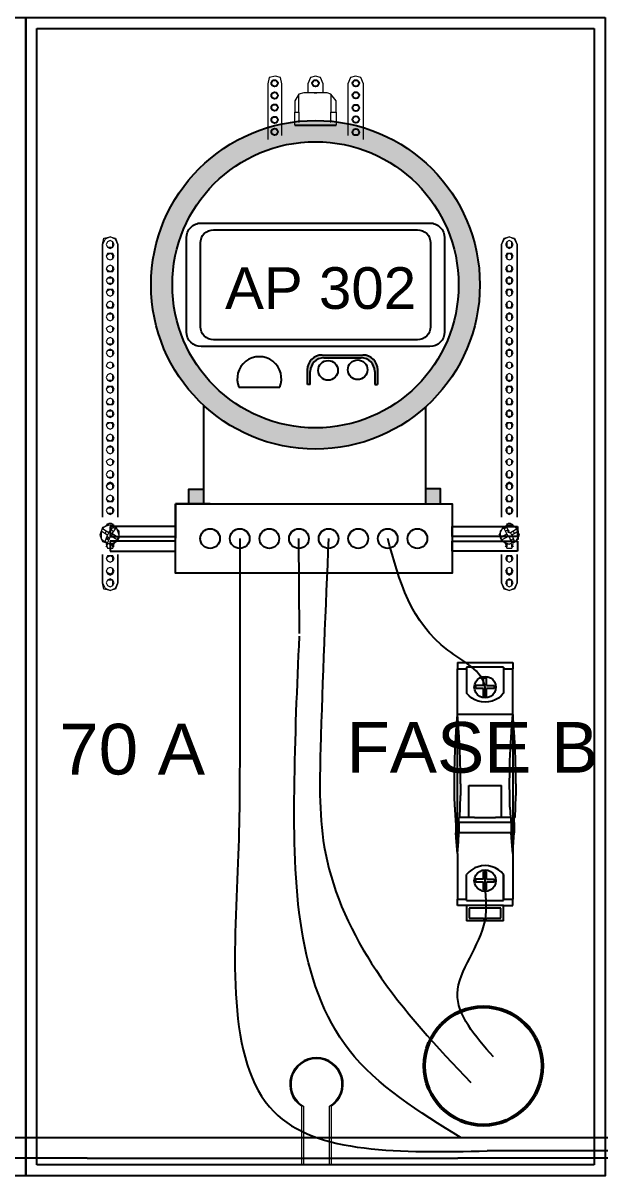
# Model space of a CAD drawing. Header units: millimetres. Extents: x 2991 to 3503, y 2795 to 2987.
# Drawn here: x 3314.11 to 3321.03, y 2805.59 to 2819.41 of the extents above; entities that cross this region are included whole.
import ezdxf

# ---------------------------------------------------------------- set-up
doc = ezdxf.new("R2010")
doc.units = ezdxf.units.MM
doc.linetypes.add('ACAD_ISO02W100', pattern=[15, 12, -3])
doc.layers.add('IND', color=7, linetype='Continuous', lineweight=13)
doc.layers.add('Pranchas', color=3, linetype='Continuous')
doc.styles.get("Standard").update_dxf_attribs({"font": ''})
doc.styles.get('Standard').set_extended_font_data('Arial')

msp = doc.modelspace()

# ---------------------------------------------------------------- hatches: boundary and pattern name
h = msp.add_hatch(color=256)
h.dxf.hatch_style = 1
h.paths.add_polyline_path([(3316.277, 2813.822), (3316.1, 2813.822), (3316.1, 2813.645), (3316.277, 2813.645)])
h.paths.add_polyline_path([(3319.119, 2813.828), (3318.941, 2813.828), (3318.941, 2813.645), (3319.119, 2813.645)])
h.paths.add_polyline_path([(3319.591, 2816.273, 1), (3315.65, 2816.273, 1)])
h.paths.add_polyline_path([(3315.905, 2816.273, -1), (3319.336, 2816.273, -1)], flags=16)
h.paths.add_polyline_path([(3319.168, 2815.709, -0.414214), (3318.991, 2815.532), (3316.25, 2815.532, -0.414214), (3316.073, 2815.709), (3316.073, 2816.836, -0.414214), (3316.25, 2817.014), (3318.991, 2817.014, -0.414214), (3319.168, 2816.836)], flags=0)
h.paths.add_polyline_path([(3319, 2815.771, -0.414214), (3318.842, 2815.613), (3316.399, 2815.613, -0.414214), (3316.241, 2815.771), (3316.241, 2816.775, -0.414214), (3316.399, 2816.933), (3318.842, 2816.933, -0.414214), (3319, 2816.775)], flags=0)
h.paths.add_polyline_path([(3318.245, 2815.254, -1), (3318.008, 2815.254, -1)], flags=0)
h.paths.add_polyline_path([(3317.89, 2815.247, -1), (3317.653, 2815.247, -1)], flags=0)
h.paths.add_polyline_path([(3317.193, 2815.045), (3316.702, 2815.045, -1.494135)], flags=0)
h = msp.add_hatch(color=256)
h.dxf.hatch_style = 1
h.paths.add_polyline_path([(3318.365, 2815.253, 0.414214), (3318.188, 2815.431), (3317.7, 2815.431, 0.414214), (3317.523, 2815.253), (3317.523, 2815.076), (3317.558, 2815.076), (3317.558, 2815.235, -0.414214), (3317.721, 2815.398), (3318.167, 2815.398, -0.414214), (3318.33, 2815.235), (3318.33, 2815.076), (3318.365, 2815.076)])

# ---------------------------------------------------------------- linework, layer by layer
for p, q in [((3314.281, 2805.719), (3314.281, 2819.346)), ((3314.281, 2819.346), (3317.62, 2819.346)), ((3317.62, 2819.346), (3320.96, 2819.346)), ((3320.96, 2819.346), (3320.96, 2805.719)), ((3317.373, 2818.187), (3317.868, 2818.187)), ((3317.7, 2815.431), (3318.188, 2815.431)), ((3317.721, 2815.398), (3318.167, 2815.398)), ((3317.523, 2815.076), (3317.523, 2815.253)), ((3317.558, 2815.076), (3317.558, 2815.235)), ((3318.33, 2815.235), (3318.33, 2815.076)), ((3318.365, 2815.253), (3318.365, 2815.076)), ((3316.702, 2815.045), (3317.193, 2815.045)), ((3317.558, 2815.076), (3317.523, 2815.076)), ((3318.33, 2815.076), (3318.365, 2815.076)), ((3316.277, 2814.831), (3316.277, 2813.645)), ((3318.941, 2814.81), (3318.941, 2813.645)), ((3316.357, 2813.645), (3315.943, 2813.645)), ((3315.943, 2813.645), (3315.943, 2813.235)), ((3315.943, 2813.374), (3315.159, 2813.374)), ((3315.159, 2813.374), (3315.159, 2813.256)), ((3315.943, 2813.256), (3315.943, 2813.374)), ((3319.257, 2813.374), (3320.041, 2813.374)), ((3319.257, 2813.256), (3319.257, 2813.374)), ((3320.041, 2813.374), (3320.041, 2813.256)), ((3315.159, 2813.256), (3315.159, 2813.256)), ((3315.159, 2813.256), (3315.943, 2813.256)), ((3320.041, 2813.256), (3319.257, 2813.256)), ((3320.041, 2813.256), (3320.041, 2813.256)), ((3315.943, 2813.197), (3315.159, 2813.197)), ((3315.159, 2813.197), (3315.159, 2813.078)), ((3315.159, 2813.078), (3315.159, 2813.078)), ((3315.159, 2813.078), (3315.943, 2813.078)), ((3315.943, 2813.078), (3315.943, 2813.197)), ((3319.257, 2813.197), (3320.041, 2813.197)), ((3319.257, 2813.078), (3319.257, 2813.197)), ((3320.041, 2813.078), (3319.257, 2813.078)), ((3320.041, 2813.197), (3320.041, 2813.078)), ((3320.041, 2813.078), (3320.041, 2813.078)), ((3319.322, 2811.743), (3319.322, 2811.669)), ((3319.322, 2811.743), (3319.985, 2811.743)), ((3319.432, 2811.688), (3319.432, 2811.669)), ((3319.875, 2811.688), (3319.432, 2811.688)), ((3319.875, 2811.688), (3319.875, 2811.669)), ((3319.985, 2811.743), (3319.985, 2811.669)), ((3319.322, 2811.669), (3319.432, 2811.669)), ((3319.322, 2811.12), (3319.322, 2811.669)), ((3319.432, 2811.669), (3319.432, 2811.374)), ((3319.562, 2811.539), (3319.589, 2811.56)), ((3319.589, 2811.56), (3319.62, 2811.573)), ((3319.62, 2811.573), (3319.653, 2811.577)), ((3319.635, 2811.559), (3319.672, 2811.559)), ((3319.635, 2811.466), (3319.635, 2811.559)), ((3319.653, 2811.577), (3319.687, 2811.573)), ((3319.672, 2811.466), (3319.672, 2811.559)), ((3319.687, 2811.573), (3319.718, 2811.56)), ((3319.718, 2811.56), (3319.745, 2811.539)), ((3319.875, 2811.669), (3319.985, 2811.669)), ((3319.875, 2811.669), (3319.875, 2811.374)), ((3319.985, 2811.12), (3319.985, 2811.669)), ((3319.524, 2811.448), (3319.529, 2811.481)), ((3319.529, 2811.415), (3319.524, 2811.448)), ((3319.529, 2811.481), (3319.542, 2811.513)), ((3319.542, 2811.384), (3319.529, 2811.415)), ((3319.542, 2811.513), (3319.562, 2811.539)), ((3319.543, 2811.43), (3319.543, 2811.466)), ((3319.635, 2811.466), (3319.543, 2811.466)), ((3319.635, 2811.43), (3319.543, 2811.43)), ((3319.635, 2811.337), (3319.635, 2811.43)), ((3319.672, 2811.466), (3319.764, 2811.466)), ((3319.764, 2811.43), (3319.672, 2811.43)), ((3319.672, 2811.337), (3319.672, 2811.43)), ((3319.745, 2811.539), (3319.765, 2811.513)), ((3319.764, 2811.466), (3319.764, 2811.43)), ((3319.765, 2811.513), (3319.778, 2811.481)), ((3319.778, 2811.415), (3319.765, 2811.384)), ((3319.778, 2811.481), (3319.782, 2811.448)), ((3319.782, 2811.448), (3319.778, 2811.415)), ((3319.461, 2811.343), (3319.432, 2811.374)), ((3319.494, 2811.317), (3319.461, 2811.343)), ((3319.531, 2811.296), (3319.494, 2811.317)), ((3319.57, 2811.28), (3319.531, 2811.296)), ((3319.562, 2811.357), (3319.542, 2811.384)), ((3319.589, 2811.336), (3319.562, 2811.357)), ((3319.611, 2811.271), (3319.57, 2811.28)), ((3319.62, 2811.323), (3319.589, 2811.336)), ((3319.653, 2811.319), (3319.62, 2811.323)), ((3319.672, 2811.337), (3319.635, 2811.337)), ((3319.687, 2811.323), (3319.653, 2811.319)), ((3319.718, 2811.336), (3319.687, 2811.323)), ((3319.737, 2811.28), (3319.696, 2811.271)), ((3319.745, 2811.357), (3319.718, 2811.336)), ((3319.776, 2811.296), (3319.737, 2811.28)), ((3319.765, 2811.384), (3319.745, 2811.357)), ((3319.813, 2811.317), (3319.776, 2811.296)), ((3319.846, 2811.343), (3319.813, 2811.317)), ((3319.875, 2811.374), (3319.846, 2811.343)), ((3319.653, 2811.267), (3319.611, 2811.271)), ((3319.696, 2811.271), (3319.653, 2811.267)), ((3319.311, 2810.983), (3319.313, 2811.019)), ((3319.313, 2811.019), (3319.322, 2811.12)), ((3319.985, 2811.12), (3319.322, 2811.12)), ((3319.33, 2811.019), (3319.322, 2811.12)), ((3319.322, 2809.454), (3319.322, 2811.12)), ((3319.33, 2811.019), (3319.333, 2810.983)), ((3319.974, 2810.983), (3319.977, 2811.019)), ((3319.977, 2811.019), (3319.985, 2811.12)), ((3319.993, 2811.019), (3319.985, 2811.12)), ((3319.985, 2811.12), (3319.985, 2809.454)), ((3319.993, 2811.019), (3319.996, 2810.983)), ((3319.301, 2810.844), (3319.306, 2810.913)), ((3319.306, 2810.913), (3319.308, 2810.946)), ((3319.309, 2810.967), (3319.308, 2810.946)), ((3319.309, 2810.967), (3319.311, 2810.983)), ((3319.335, 2810.946), (3319.333, 2810.983)), ((3319.338, 2810.913), (3319.335, 2810.946)), ((3319.342, 2810.844), (3319.338, 2810.913)), ((3319.965, 2810.844), (3319.969, 2810.913)), ((3319.969, 2810.913), (3319.971, 2810.946)), ((3319.973, 2810.967), (3319.971, 2810.946)), ((3319.973, 2810.967), (3319.974, 2810.983)), ((3319.999, 2810.946), (3319.996, 2810.983)), ((3320.001, 2810.913), (3319.999, 2810.946)), ((3320.006, 2810.844), (3320.001, 2810.913)), ((3319.294, 2810.706), (3319.301, 2810.844)), ((3319.349, 2810.706), (3319.342, 2810.844)), ((3319.957, 2810.706), (3319.965, 2810.844)), ((3320.013, 2810.706), (3320.006, 2810.844)), ((3319.289, 2810.566), (3319.294, 2810.706)), ((3319.354, 2810.566), (3319.349, 2810.706)), ((3319.952, 2810.566), (3319.957, 2810.706)), ((3320.018, 2810.566), (3320.013, 2810.706)), ((3319.286, 2810.427), (3319.289, 2810.566)), ((3319.358, 2810.427), (3319.354, 2810.566)), ((3319.949, 2810.427), (3319.952, 2810.566)), ((3320.021, 2810.427), (3320.018, 2810.566)), ((3319.285, 2810.287), (3319.286, 2810.427)), ((3319.359, 2810.287), (3319.358, 2810.427)), ((3319.948, 2810.287), (3319.949, 2810.427)), ((3320.022, 2810.287), (3320.021, 2810.427)), ((3319.286, 2810.147), (3319.285, 2810.287)), ((3319.359, 2810.287), (3319.358, 2810.147)), ((3319.457, 2809.885), (3319.457, 2810.269)), ((3319.457, 2810.269), (3319.85, 2810.269)), ((3319.85, 2809.885), (3319.85, 2810.269)), ((3319.949, 2810.147), (3319.948, 2810.287)), ((3320.022, 2810.287), (3320.021, 2810.147)), ((3319.289, 2810.008), (3319.286, 2810.147)), ((3319.354, 2810.008), (3319.358, 2810.147)), ((3319.952, 2810.008), (3319.949, 2810.147)), ((3320.018, 2810.008), (3320.021, 2810.147)), ((3319.289, 2810.008), (3319.294, 2809.885)), ((3319.35, 2809.885), (3319.354, 2810.008)), ((3319.952, 2810.008), (3319.957, 2809.885)), ((3320.013, 2809.885), (3320.018, 2810.008)), ((3319.303, 2809.885), (3319.294, 2809.885)), ((3319.303, 2809.824), (3319.303, 2809.885)), ((3319.303, 2809.824), (3319.303, 2809.701)), ((3319.35, 2809.885), (3319.34, 2809.885)), ((3319.34, 2809.824), (3319.34, 2809.885)), ((3319.967, 2809.824), (3319.34, 2809.824)), ((3319.34, 2809.824), (3319.34, 2809.701)), ((3319.457, 2809.885), (3319.35, 2809.885)), ((3319.527, 2809.885), (3319.457, 2809.885)), ((3319.527, 2809.885), (3319.778, 2809.885)), ((3319.85, 2809.885), (3319.778, 2809.885)), ((3319.957, 2809.885), (3319.85, 2809.885)), ((3319.967, 2809.885), (3319.957, 2809.885)), ((3319.967, 2809.824), (3319.967, 2809.885)), ((3319.967, 2809.824), (3319.967, 2809.701)), ((3320.013, 2809.885), (3320.004, 2809.885)), ((3320.004, 2809.824), (3320.004, 2809.885)), ((3320.004, 2809.824), (3320.004, 2809.701)), ((3319.311, 2809.592), (3319.303, 2809.701)), ((3319.333, 2809.592), (3319.34, 2809.701)), ((3319.967, 2809.701), (3319.34, 2809.701)), ((3319.974, 2809.592), (3319.967, 2809.701)), ((3319.996, 2809.592), (3320.004, 2809.701)), ((3319.322, 2809.454), (3319.311, 2809.592)), ((3319.322, 2809.454), (3319.333, 2809.592)), ((3319.985, 2809.454), (3319.974, 2809.592)), ((3319.985, 2809.454), (3319.996, 2809.592)), ((3319.322, 2809.454), (3319.322, 2808.905)), ((3319.985, 2809.454), (3319.985, 2808.905)), ((3319.461, 2809.231), (3319.432, 2809.2)), ((3319.432, 2808.905), (3319.432, 2809.2)), ((3319.432, 2808.905), (3319.432, 2809.2)), ((3319.494, 2809.258), (3319.461, 2809.231)), ((3319.531, 2809.279), (3319.494, 2809.258)), ((3319.57, 2809.294), (3319.531, 2809.279)), ((3319.542, 2809.191), (3319.562, 2809.217)), ((3319.562, 2809.217), (3319.589, 2809.238)), ((3319.611, 2809.304), (3319.57, 2809.294)), ((3319.589, 2809.238), (3319.62, 2809.251)), ((3319.653, 2809.307), (3319.611, 2809.304)), ((3319.62, 2809.251), (3319.653, 2809.255)), ((3319.635, 2809.145), (3319.635, 2809.237)), ((3319.635, 2809.237), (3319.672, 2809.237)), ((3319.696, 2809.304), (3319.653, 2809.307)), ((3319.653, 2809.255), (3319.687, 2809.251)), ((3319.672, 2809.145), (3319.672, 2809.237)), ((3319.687, 2809.251), (3319.718, 2809.238)), ((3319.737, 2809.294), (3319.696, 2809.304)), ((3319.718, 2809.238), (3319.745, 2809.217)), ((3319.776, 2809.279), (3319.737, 2809.294)), ((3319.745, 2809.217), (3319.765, 2809.191)), ((3319.813, 2809.258), (3319.776, 2809.279)), ((3319.846, 2809.231), (3319.813, 2809.258)), ((3319.875, 2809.2), (3319.846, 2809.231)), ((3319.875, 2809.2), (3319.875, 2808.905)), ((3319.875, 2808.905), (3319.875, 2809.2)), ((3319.524, 2809.126), (3319.529, 2809.16)), ((3319.529, 2809.093), (3319.524, 2809.126)), ((3319.529, 2809.16), (3319.542, 2809.191)), ((3319.542, 2809.062), (3319.529, 2809.093)), ((3319.562, 2809.035), (3319.542, 2809.062)), ((3319.543, 2809.108), (3319.543, 2809.145)), ((3319.635, 2809.145), (3319.543, 2809.145)), ((3319.635, 2809.108), (3319.543, 2809.108)), ((3319.635, 2809.016), (3319.635, 2809.108)), ((3319.672, 2809.145), (3319.764, 2809.145)), ((3319.764, 2809.108), (3319.672, 2809.108)), ((3319.672, 2809.016), (3319.672, 2809.108)), ((3319.765, 2809.062), (3319.745, 2809.035)), ((3319.764, 2809.145), (3319.764, 2809.108)), ((3319.765, 2809.191), (3319.778, 2809.16)), ((3319.778, 2809.093), (3319.765, 2809.062)), ((3319.778, 2809.16), (3319.782, 2809.126)), ((3319.782, 2809.126), (3319.778, 2809.093)), ((3319.589, 2809.015), (3319.562, 2809.035)), ((3319.62, 2809.002), (3319.589, 2809.015)), ((3319.653, 2808.997), (3319.62, 2809.002)), ((3319.672, 2809.016), (3319.635, 2809.016)), ((3319.687, 2809.002), (3319.653, 2808.997)), ((3319.718, 2809.015), (3319.687, 2809.002)), ((3319.745, 2809.035), (3319.718, 2809.015)), ((3319.322, 2808.831), (3319.322, 2808.905)), ((3319.322, 2808.905), (3319.432, 2808.905)), ((3319.432, 2808.831), (3319.322, 2808.831)), ((3319.432, 2808.887), (3319.432, 2808.905)), ((3319.432, 2808.887), (3319.875, 2808.887)), ((3319.875, 2808.831), (3319.432, 2808.831)), ((3319.432, 2808.831), (3319.432, 2808.647)), ((3319.464, 2808.799), (3319.464, 2808.679)), ((3319.843, 2808.799), (3319.464, 2808.799)), ((3319.843, 2808.679), (3319.843, 2808.799)), ((3319.875, 2808.905), (3319.985, 2808.905)), ((3319.875, 2808.887), (3319.875, 2808.905)), ((3319.875, 2808.831), (3319.985, 2808.831)), ((3319.875, 2808.647), (3319.875, 2808.831)), ((3319.985, 2808.831), (3319.985, 2808.905)), ((3319.875, 2808.647), (3319.432, 2808.647)), ((3319.464, 2808.679), (3319.635, 2808.679)), ((3319.636, 2808.674), (3319.635, 2808.679)), ((3319.637, 2808.67), (3319.636, 2808.674)), ((3319.64, 2808.666), (3319.637, 2808.67)), ((3319.644, 2808.663), (3319.64, 2808.666)), ((3319.649, 2808.661), (3319.644, 2808.663)), ((3319.653, 2808.661), (3319.649, 2808.661)), ((3319.658, 2808.661), (3319.653, 2808.661)), ((3319.663, 2808.663), (3319.658, 2808.661)), ((3319.666, 2808.666), (3319.663, 2808.663)), ((3319.669, 2808.67), (3319.666, 2808.666)), ((3319.671, 2808.674), (3319.669, 2808.67)), ((3319.672, 2808.679), (3319.671, 2808.674)), ((3319.672, 2808.679), (3319.843, 2808.679)), ((3320.96, 2805.719), (3314.281, 2805.719))]:
    msp.add_line(p, q)
at = {"color": 5}
for p, q in [((3317.428, 2812.093), (3317.422, 2813.23)), ((3317.428, 2806.043), (3312.42, 2806.043)), ((3324.375, 2806.043), (3317.428, 2806.043))]:
    msp.add_line(p, q, dxfattribs=at)
at = {"color": 1}
for p, q in [((3321.639, 2805.886), (3319.678, 2805.886)), ((3314.884, 2805.8), (3312.38, 2805.8)), ((3314.884, 2805.8), (3319.327, 2805.8)), ((3321.831, 2805.8), (3319.327, 2805.8))]:
    msp.add_line(p, q, dxfattribs=at)
for points in [[(3314.147, 2819.479), (3314.147, 2805.586), (3307.2, 2805.586), (3307.2, 2819.479)], [(3321.094, 2819.479), (3321.094, 2805.586), (3314.147, 2805.586), (3314.147, 2819.479)], [(3316.277, 2813.645), (3316.1, 2813.645), (3316.1, 2813.822), (3316.277, 2813.822)], [(3318.941, 2813.645), (3319.119, 2813.645), (3319.119, 2813.828), (3318.941, 2813.828)], [(3315.943, 2813.645), (3319.257, 2813.645), (3319.257, 2812.816), (3315.943, 2812.816)]]:
    msp.add_lwpolyline(points, close=True)
at = {"color": 0, "lineweight": 18}
for points in [[(3317.218, 2818.063), (3317.218, 2818.683), (3317.202, 2818.76), (3317.14, 2818.776), (3317.063, 2818.76), (3317.047, 2818.683), (3317.047, 2818.016)], [(3317.713, 2818.574), (3317.713, 2818.683), (3317.682, 2818.76), (3317.62, 2818.776), (3317.559, 2818.76), (3317.528, 2818.683), (3317.528, 2818.574)], [(3318.194, 2818.016), (3318.194, 2818.683), (3318.163, 2818.76), (3318.101, 2818.776), (3318.039, 2818.76), (3318.008, 2818.683), (3318.008, 2818.063)], [(3317.419, 2818.342), (3317.419, 2818.559), (3317.373, 2818.481), (3317.373, 2818.342)], [(3317.806, 2818.559), (3317.76, 2818.574), (3317.481, 2818.574), (3317.419, 2818.559)], [(3317.868, 2818.342), (3317.868, 2818.481), (3317.806, 2818.559), (3317.806, 2818.342)], [(3317.373, 2818.187), (3317.373, 2818.342), (3317.419, 2818.342), (3317.419, 2818.218)], [(3317.806, 2818.218), (3317.806, 2818.342), (3317.868, 2818.342), (3317.868, 2818.187)], [(3315.066, 2813.349), (3315.05, 2813.318)], [(3315.112, 2813.395), (3315.128, 2813.395), (3315.128, 2813.411)], [(3315.205, 2813.38), (3315.174, 2813.411), (3315.143, 2813.411), (3315.112, 2813.38)], [(3315.174, 2813.395), (3315.19, 2813.395), (3315.19, 2813.411)], [(3315.19, 2813.395), (3315.205, 2813.395)], [(3319.991, 2813.38), (3319.96, 2813.411), (3319.929, 2813.411), (3319.898, 2813.38)], [(3319.913, 2813.411), (3319.913, 2813.395), (3319.929, 2813.395)], [(3319.991, 2813.395), (3319.975, 2813.395), (3319.975, 2813.411)], [(3320.053, 2813.318), (3320.037, 2813.349)], [(3315.097, 2813.287), (3315.112, 2813.318)], [(3315.112, 2813.225), (3315.143, 2813.209)], [(3315.143, 2813.302), (3315.128, 2813.271)], [(3315.128, 2813.256), (3315.143, 2813.24), (3315.128, 2813.225), (3315.128, 2813.24), (3315.128, 2813.225)], [(3315.19, 2813.318), (3315.174, 2813.333)], [(3315.174, 2813.256), (3315.19, 2813.287)], [(3315.205, 2813.271), (3315.19, 2813.24)], [(3315.252, 2813.209), (3315.267, 2813.24)], [(3319.836, 2813.24), (3319.851, 2813.209)], [(3319.898, 2813.24), (3319.882, 2813.271)], [(3319.929, 2813.333), (3319.898, 2813.318)], [(3319.913, 2813.287), (3319.929, 2813.256)], [(3319.944, 2813.302), (3319.929, 2813.302), (3319.929, 2813.318), (3319.944, 2813.333)], [(3319.975, 2813.271), (3319.96, 2813.302)], [(3319.96, 2813.209), (3319.991, 2813.225)], [(3319.991, 2813.318), (3320.006, 2813.287)], [(3315.128, 2813.163), (3315.112, 2813.163), (3315.128, 2813.116), (3315.19, 2813.116), (3315.205, 2813.163)], [(3315.19, 2813.132), (3315.174, 2813.163)], [(3315.205, 2813.132), (3315.19, 2813.163)], [(3319.898, 2813.132), (3319.913, 2813.163), (3319.913, 2813.132)], [(3319.913, 2813.163), (3319.898, 2813.163), (3319.913, 2813.116), (3319.975, 2813.116), (3319.991, 2813.163)], [(3319.975, 2813.132), (3319.975, 2813.163), (3319.991, 2813.132)]]:
    msp.add_lwpolyline(points, dxfattribs=at)
for points in [[(3317.605, 2818.574), (3317.636, 2818.574)], [(3315.252, 2816.757), (3315.252, 2813.488), (3315.252, 2816.757), (3315.221, 2816.819), (3315.159, 2816.85), (3315.097, 2816.819), (3315.066, 2816.757), (3315.081, 2816.834), (3315.159, 2816.85), (3315.221, 2816.834)], [(3315.205, 2816.757), (3315.19, 2816.788), (3315.159, 2816.803), (3315.128, 2816.788), (3315.112, 2816.757), (3315.128, 2816.726), (3315.159, 2816.71), (3315.19, 2816.726)], [(3315.19, 2816.757), (3315.19, 2816.788), (3315.159, 2816.803), (3315.128, 2816.788), (3315.112, 2816.757), (3315.128, 2816.726), (3315.19, 2816.726)], [(3319.851, 2816.757), (3319.882, 2816.834), (3319.944, 2816.85), (3320.006, 2816.834), (3320.037, 2816.757), (3320.006, 2816.819), (3319.944, 2816.85), (3319.882, 2816.819)], [(3319.991, 2816.757), (3319.975, 2816.788), (3319.944, 2816.803), (3319.913, 2816.788), (3319.898, 2816.757), (3319.913, 2816.726), (3319.944, 2816.71), (3319.975, 2816.726)], [(3319.975, 2816.757), (3319.975, 2816.788), (3319.944, 2816.803), (3319.913, 2816.788), (3319.913, 2816.726), (3319.975, 2816.726)], [(3315.066, 2813.488), (3315.066, 2816.757)], [(3319.851, 2813.488), (3319.851, 2816.757)], [(3320.037, 2816.757), (3320.037, 2813.488)], [(3315.205, 2816.617), (3315.19, 2816.648), (3315.128, 2816.648), (3315.112, 2816.617), (3315.128, 2816.586), (3315.159, 2816.571), (3315.19, 2816.586)], [(3315.19, 2816.617), (3315.19, 2816.633), (3315.159, 2816.648), (3315.128, 2816.633), (3315.112, 2816.617), (3315.128, 2816.586), (3315.159, 2816.571), (3315.19, 2816.586)], [(3319.991, 2816.617), (3319.975, 2816.648), (3319.913, 2816.648), (3319.898, 2816.617), (3319.913, 2816.586), (3319.944, 2816.571), (3319.975, 2816.586)], [(3319.975, 2816.617), (3319.975, 2816.633), (3319.944, 2816.648), (3319.913, 2816.633), (3319.913, 2816.586), (3319.944, 2816.571), (3319.975, 2816.586)], [(3315.205, 2816.463), (3315.19, 2816.494), (3315.159, 2816.509), (3315.128, 2816.494), (3315.112, 2816.463), (3315.128, 2816.432), (3315.19, 2816.432)], [(3315.19, 2816.463), (3315.19, 2816.494), (3315.159, 2816.509), (3315.128, 2816.494), (3315.112, 2816.463), (3315.128, 2816.447), (3315.159, 2816.432), (3315.19, 2816.447)], [(3319.991, 2816.463), (3319.975, 2816.494), (3319.944, 2816.509), (3319.913, 2816.494), (3319.898, 2816.463), (3319.913, 2816.432), (3319.975, 2816.432)], [(3319.975, 2816.463), (3319.975, 2816.494), (3319.944, 2816.509), (3319.913, 2816.494), (3319.913, 2816.447), (3319.944, 2816.432), (3319.975, 2816.447)], [(3315.205, 2816.323), (3315.19, 2816.354), (3315.159, 2816.37), (3315.128, 2816.354), (3315.112, 2816.323), (3315.128, 2816.292), (3315.159, 2816.277), (3315.19, 2816.292)], [(3315.19, 2816.323), (3315.19, 2816.354), (3315.128, 2816.354), (3315.112, 2816.323), (3315.128, 2816.292), (3315.19, 2816.292)], [(3319.991, 2816.323), (3319.975, 2816.354), (3319.944, 2816.37), (3319.913, 2816.354), (3319.898, 2816.323), (3319.913, 2816.292), (3319.944, 2816.277), (3319.975, 2816.292)], [(3319.975, 2816.323), (3319.975, 2816.354), (3319.913, 2816.354), (3319.913, 2816.292), (3319.975, 2816.292)], [(3315.205, 2816.184), (3315.19, 2816.215), (3315.128, 2816.215), (3315.112, 2816.184), (3315.128, 2816.153), (3315.159, 2816.137), (3315.19, 2816.153)], [(3315.19, 2816.184), (3315.19, 2816.199), (3315.159, 2816.215), (3315.128, 2816.199), (3315.112, 2816.184), (3315.128, 2816.153), (3315.159, 2816.137), (3315.19, 2816.153)], [(3319.991, 2816.184), (3319.975, 2816.215), (3319.913, 2816.215), (3319.898, 2816.184), (3319.913, 2816.153), (3319.944, 2816.137), (3319.975, 2816.153)], [(3319.975, 2816.184), (3319.975, 2816.199), (3319.944, 2816.215), (3319.913, 2816.199), (3319.913, 2816.153), (3319.944, 2816.137), (3319.975, 2816.153)], [(3315.19, 2816.029), (3315.19, 2816.06), (3315.159, 2816.075), (3315.128, 2816.06), (3315.112, 2816.029), (3315.128, 2816.013), (3315.159, 2815.998), (3315.19, 2816.013)], [(3315.205, 2816.029), (3315.19, 2816.06), (3315.159, 2816.075), (3315.128, 2816.06), (3315.112, 2816.029), (3315.128, 2815.998), (3315.19, 2815.998)], [(3319.991, 2816.029), (3319.975, 2816.06), (3319.944, 2816.075), (3319.913, 2816.06), (3319.898, 2816.029), (3319.913, 2815.998), (3319.975, 2815.998)], [(3319.975, 2816.029), (3319.975, 2816.06), (3319.944, 2816.075), (3319.913, 2816.06), (3319.913, 2816.013), (3319.944, 2815.998), (3319.975, 2816.013)], [(3315.205, 2815.889), (3315.19, 2815.92), (3315.159, 2815.936), (3315.128, 2815.92), (3315.112, 2815.889), (3315.128, 2815.858), (3315.159, 2815.843), (3315.19, 2815.858)], [(3315.19, 2815.889), (3315.19, 2815.92), (3315.128, 2815.92), (3315.112, 2815.889), (3315.128, 2815.858), (3315.159, 2815.843), (3315.19, 2815.858)], [(3319.991, 2815.889), (3319.975, 2815.92), (3319.944, 2815.936), (3319.913, 2815.92), (3319.898, 2815.889), (3319.913, 2815.858), (3319.944, 2815.843), (3319.975, 2815.858)], [(3319.975, 2815.889), (3319.975, 2815.92), (3319.913, 2815.92), (3319.913, 2815.858), (3319.944, 2815.843), (3319.975, 2815.858)], [(3315.205, 2815.75), (3315.19, 2815.765), (3315.159, 2815.781), (3315.128, 2815.765), (3315.112, 2815.75), (3315.128, 2815.719), (3315.159, 2815.703), (3315.19, 2815.719)], [(3315.19, 2815.75), (3315.19, 2815.765), (3315.159, 2815.781), (3315.128, 2815.765), (3315.112, 2815.75), (3315.128, 2815.719), (3315.159, 2815.703), (3315.19, 2815.719)], [(3319.991, 2815.75), (3319.975, 2815.765), (3319.944, 2815.781), (3319.913, 2815.765), (3319.898, 2815.75), (3319.913, 2815.719), (3319.944, 2815.703), (3319.975, 2815.719)], [(3319.975, 2815.75), (3319.975, 2815.765), (3319.944, 2815.781), (3319.913, 2815.765), (3319.913, 2815.719), (3319.944, 2815.703), (3319.975, 2815.719)], [(3315.205, 2815.595), (3315.19, 2815.626), (3315.159, 2815.641), (3315.128, 2815.626), (3315.112, 2815.595), (3315.128, 2815.564), (3315.159, 2815.548), (3315.19, 2815.564)], [(3315.19, 2815.595), (3315.19, 2815.626), (3315.159, 2815.641), (3315.128, 2815.626), (3315.112, 2815.595), (3315.128, 2815.564), (3315.19, 2815.564)], [(3319.991, 2815.595), (3319.975, 2815.626), (3319.944, 2815.641), (3319.913, 2815.626), (3319.898, 2815.595), (3319.913, 2815.564), (3319.944, 2815.548), (3319.975, 2815.564)], [(3319.975, 2815.595), (3319.975, 2815.626), (3319.944, 2815.641), (3319.913, 2815.626), (3319.913, 2815.564), (3319.975, 2815.564)], [(3315.205, 2815.456), (3315.19, 2815.487), (3315.159, 2815.502), (3315.128, 2815.487), (3315.112, 2815.456), (3315.128, 2815.425), (3315.159, 2815.409), (3315.19, 2815.425)], [(3315.19, 2815.456), (3315.19, 2815.487), (3315.128, 2815.487), (3315.112, 2815.456), (3315.128, 2815.425), (3315.159, 2815.409), (3315.19, 2815.425)], [(3319.991, 2815.456), (3319.975, 2815.487), (3319.944, 2815.502), (3319.913, 2815.487), (3319.898, 2815.456), (3319.913, 2815.425), (3319.944, 2815.409), (3319.975, 2815.425)], [(3319.975, 2815.456), (3319.975, 2815.487), (3319.913, 2815.487), (3319.913, 2815.425), (3319.944, 2815.409), (3319.975, 2815.425)], [(3315.19, 2815.301), (3315.19, 2815.332), (3315.159, 2815.347), (3315.128, 2815.332), (3315.112, 2815.301), (3315.128, 2815.285), (3315.159, 2815.27), (3315.19, 2815.285)], [(3315.205, 2815.301), (3315.19, 2815.332), (3315.159, 2815.347), (3315.128, 2815.332), (3315.112, 2815.301), (3315.128, 2815.285), (3315.159, 2815.27), (3315.19, 2815.285)], [(3319.991, 2815.301), (3319.975, 2815.332), (3319.944, 2815.347), (3319.913, 2815.332), (3319.898, 2815.301), (3319.913, 2815.285), (3319.944, 2815.27), (3319.975, 2815.285)], [(3319.975, 2815.301), (3319.975, 2815.332), (3319.944, 2815.347), (3319.913, 2815.332), (3319.913, 2815.285), (3319.944, 2815.27), (3319.975, 2815.285)], [(3315.19, 2815.161), (3315.19, 2815.192), (3315.159, 2815.208), (3315.128, 2815.192), (3315.112, 2815.161), (3315.128, 2815.13), (3315.19, 2815.13)], [(3315.205, 2815.161), (3315.19, 2815.192), (3315.159, 2815.208), (3315.128, 2815.192), (3315.112, 2815.161), (3315.128, 2815.13), (3315.159, 2815.115), (3315.19, 2815.13)], [(3319.991, 2815.161), (3319.975, 2815.192), (3319.944, 2815.208), (3319.913, 2815.192), (3319.898, 2815.161), (3319.913, 2815.13), (3319.944, 2815.115), (3319.975, 2815.13)], [(3319.975, 2815.161), (3319.975, 2815.192), (3319.944, 2815.208), (3319.913, 2815.192), (3319.913, 2815.13), (3319.975, 2815.13)], [(3315.19, 2815.022), (3315.19, 2815.037), (3315.159, 2815.053), (3315.128, 2815.037), (3315.112, 2815.022), (3315.128, 2814.991), (3315.159, 2814.975), (3315.19, 2814.991)], [(3315.205, 2815.022), (3315.19, 2815.053), (3315.128, 2815.053), (3315.112, 2815.022), (3315.128, 2814.991), (3315.159, 2814.975), (3315.19, 2814.991)], [(3319.991, 2815.022), (3319.975, 2815.053), (3319.913, 2815.053), (3319.898, 2815.022), (3319.913, 2814.991), (3319.944, 2814.975), (3319.975, 2814.991)], [(3319.975, 2815.022), (3319.975, 2815.037), (3319.944, 2815.053), (3319.913, 2815.037), (3319.913, 2814.991), (3319.944, 2814.975), (3319.975, 2814.991)], [(3315.19, 2814.867), (3315.19, 2814.898), (3315.159, 2814.913), (3315.128, 2814.898), (3315.112, 2814.867), (3315.128, 2814.851), (3315.159, 2814.836), (3315.19, 2814.851)], [(3315.205, 2814.867), (3315.19, 2814.898), (3315.159, 2814.913), (3315.128, 2814.898), (3315.112, 2814.867), (3315.128, 2814.836), (3315.19, 2814.836)], [(3319.991, 2814.867), (3319.975, 2814.898), (3319.944, 2814.913), (3319.913, 2814.898), (3319.898, 2814.867), (3319.913, 2814.836), (3319.975, 2814.836)], [(3319.975, 2814.867), (3319.975, 2814.898), (3319.944, 2814.913), (3319.913, 2814.898), (3319.913, 2814.851), (3319.944, 2814.836), (3319.975, 2814.851)], [(3315.205, 2814.727), (3315.19, 2814.758), (3315.159, 2814.774), (3315.128, 2814.758), (3315.112, 2814.727), (3315.128, 2814.696), (3315.159, 2814.681), (3315.19, 2814.696)], [(3315.19, 2814.727), (3315.19, 2814.758), (3315.128, 2814.758), (3315.112, 2814.727), (3315.128, 2814.696), (3315.19, 2814.696)], [(3319.991, 2814.727), (3319.975, 2814.758), (3319.944, 2814.774), (3319.913, 2814.758), (3319.898, 2814.727), (3319.913, 2814.696), (3319.944, 2814.681), (3319.975, 2814.696)], [(3319.975, 2814.727), (3319.975, 2814.758), (3319.913, 2814.758), (3319.913, 2814.696), (3319.975, 2814.696)], [(3315.19, 2814.588), (3315.19, 2814.604), (3315.159, 2814.619), (3315.128, 2814.604), (3315.112, 2814.588), (3315.128, 2814.557), (3315.159, 2814.542), (3315.19, 2814.557)], [(3315.205, 2814.588), (3315.19, 2814.619), (3315.128, 2814.619), (3315.112, 2814.588), (3315.128, 2814.557), (3315.159, 2814.542), (3315.19, 2814.557)], [(3319.991, 2814.588), (3319.975, 2814.619), (3319.913, 2814.619), (3319.898, 2814.588), (3319.913, 2814.557), (3319.944, 2814.542), (3319.975, 2814.557)], [(3319.975, 2814.588), (3319.975, 2814.604), (3319.944, 2814.619), (3319.913, 2814.604), (3319.913, 2814.557), (3319.944, 2814.542), (3319.975, 2814.557)], [(3315.205, 2814.433), (3315.19, 2814.464), (3315.159, 2814.48), (3315.128, 2814.464), (3315.112, 2814.433), (3315.128, 2814.402), (3315.19, 2814.402)], [(3315.19, 2814.433), (3315.19, 2814.464), (3315.159, 2814.48), (3315.128, 2814.464), (3315.112, 2814.433), (3315.128, 2814.418), (3315.159, 2814.402), (3315.19, 2814.418)], [(3319.991, 2814.433), (3319.975, 2814.464), (3319.944, 2814.48), (3319.913, 2814.464), (3319.898, 2814.433), (3319.913, 2814.402), (3319.975, 2814.402)], [(3319.975, 2814.433), (3319.975, 2814.464), (3319.944, 2814.48), (3319.913, 2814.464), (3319.913, 2814.418), (3319.944, 2814.402), (3319.975, 2814.418)], [(3315.205, 2814.294), (3315.19, 2814.325), (3315.159, 2814.34), (3315.128, 2814.325), (3315.112, 2814.294), (3315.128, 2814.263), (3315.159, 2814.247), (3315.19, 2814.263)], [(3315.19, 2814.294), (3315.19, 2814.325), (3315.128, 2814.325), (3315.112, 2814.294), (3315.128, 2814.263), (3315.159, 2814.247), (3315.19, 2814.263)], [(3319.991, 2814.294), (3319.975, 2814.325), (3319.944, 2814.34), (3319.913, 2814.325), (3319.898, 2814.294), (3319.913, 2814.263), (3319.944, 2814.247), (3319.975, 2814.263)], [(3319.975, 2814.294), (3319.975, 2814.325), (3319.913, 2814.325), (3319.913, 2814.263), (3319.944, 2814.247), (3319.975, 2814.263)], [(3315.19, 2814.154), (3315.19, 2814.17), (3315.159, 2814.185), (3315.128, 2814.17), (3315.112, 2814.154), (3315.128, 2814.123), (3315.159, 2814.108), (3315.19, 2814.123)], [(3315.205, 2814.154), (3315.19, 2814.17), (3315.159, 2814.185), (3315.128, 2814.17), (3315.112, 2814.154), (3315.128, 2814.123), (3315.159, 2814.108), (3315.19, 2814.123)], [(3319.991, 2814.154), (3319.975, 2814.17), (3319.944, 2814.185), (3319.913, 2814.17), (3319.898, 2814.154), (3319.913, 2814.123), (3319.944, 2814.108), (3319.975, 2814.123)], [(3319.975, 2814.154), (3319.975, 2814.17), (3319.944, 2814.185), (3319.913, 2814.17), (3319.913, 2814.123), (3319.944, 2814.108), (3319.975, 2814.123)], [(3315.19, 2813.999), (3315.19, 2814.03), (3315.159, 2814.046), (3315.128, 2814.03), (3315.112, 2813.999), (3315.128, 2813.968), (3315.19, 2813.968)], [(3315.205, 2813.999), (3315.19, 2814.03), (3315.159, 2814.046), (3315.128, 2814.03), (3315.112, 2813.999), (3315.128, 2813.968), (3315.159, 2813.953), (3315.19, 2813.968)], [(3319.991, 2813.999), (3319.975, 2814.03), (3319.944, 2814.046), (3319.913, 2814.03), (3319.898, 2813.999), (3319.913, 2813.968), (3319.944, 2813.953), (3319.975, 2813.968)], [(3319.975, 2813.999), (3319.975, 2814.03), (3319.944, 2814.046), (3319.913, 2814.03), (3319.913, 2813.968), (3319.975, 2813.968)], [(3315.205, 2813.86), (3315.19, 2813.891), (3315.159, 2813.906), (3315.128, 2813.891), (3315.112, 2813.86), (3315.128, 2813.829), (3315.159, 2813.813), (3315.19, 2813.829)], [(3319.991, 2813.86), (3319.975, 2813.891), (3319.944, 2813.906), (3319.913, 2813.891), (3319.898, 2813.86), (3319.913, 2813.829), (3319.944, 2813.813), (3319.975, 2813.829)], [(3315.19, 2813.86), (3315.19, 2813.875), (3315.159, 2813.891), (3315.128, 2813.875), (3315.112, 2813.86), (3315.128, 2813.829), (3315.159, 2813.813), (3315.19, 2813.829)], [(3319.975, 2813.86), (3319.975, 2813.875), (3319.944, 2813.891), (3319.913, 2813.875), (3319.913, 2813.829), (3319.944, 2813.813), (3319.975, 2813.829)], [(3315.205, 2813.705), (3315.19, 2813.736), (3315.159, 2813.751), (3315.128, 2813.736), (3315.112, 2813.705), (3315.128, 2813.674), (3315.19, 2813.674)], [(3315.19, 2813.705), (3315.19, 2813.736), (3315.159, 2813.751), (3315.128, 2813.736), (3315.112, 2813.705), (3315.128, 2813.689), (3315.159, 2813.674), (3315.19, 2813.689)], [(3319.991, 2813.705), (3319.975, 2813.736), (3319.944, 2813.751), (3319.913, 2813.736), (3319.898, 2813.705), (3319.913, 2813.674), (3319.975, 2813.674)], [(3319.975, 2813.705), (3319.975, 2813.736), (3319.944, 2813.751), (3319.913, 2813.736), (3319.913, 2813.689), (3319.944, 2813.674), (3319.975, 2813.689)], [(3315.205, 2813.565), (3315.19, 2813.596), (3315.159, 2813.612), (3315.128, 2813.596), (3315.112, 2813.565), (3315.128, 2813.534), (3315.159, 2813.519), (3315.19, 2813.534)], [(3315.19, 2813.565), (3315.19, 2813.596), (3315.128, 2813.596), (3315.112, 2813.565), (3315.128, 2813.534), (3315.19, 2813.534)], [(3319.991, 2813.565), (3319.975, 2813.596), (3319.944, 2813.612), (3319.913, 2813.596), (3319.898, 2813.565), (3319.913, 2813.534), (3319.944, 2813.519), (3319.975, 2813.534)], [(3319.975, 2813.565), (3319.975, 2813.596), (3319.913, 2813.596), (3319.913, 2813.534), (3319.975, 2813.534)], [(3315.267, 2813.271), (3315.236, 2813.364), (3315.159, 2813.395), (3315.066, 2813.364), (3315.035, 2813.271), (3315.066, 2813.194), (3315.159, 2813.163), (3315.236, 2813.194)], [(3315.19, 2813.287), (3315.267, 2813.24), (3315.267, 2813.318), (3315.205, 2813.38), (3315.128, 2813.395), (3315.066, 2813.349), (3315.143, 2813.302), (3315.19, 2813.364), (3315.221, 2813.349), (3315.174, 2813.287)], [(3320.068, 2813.271), (3320.022, 2813.364), (3319.944, 2813.395), (3319.867, 2813.364), (3319.82, 2813.271), (3319.867, 2813.194), (3319.944, 2813.163), (3320.022, 2813.194)], [(3319.836, 2813.24), (3319.913, 2813.287), (3319.882, 2813.349), (3319.913, 2813.364), (3319.944, 2813.302), (3319.96, 2813.302), (3320.037, 2813.349), (3319.975, 2813.395), (3319.898, 2813.38), (3319.836, 2813.318)], [(3315.159, 2813.256), (3315.128, 2813.178), (3315.097, 2813.194), (3315.128, 2813.271), (3315.05, 2813.318), (3315.05, 2813.225), (3315.112, 2813.178), (3315.19, 2813.163), (3315.252, 2813.209), (3315.174, 2813.256)], [(3319.929, 2813.256), (3319.851, 2813.209), (3319.913, 2813.163), (3319.991, 2813.178), (3320.053, 2813.225), (3320.053, 2813.318), (3319.975, 2813.271), (3320.006, 2813.194), (3319.975, 2813.178), (3319.944, 2813.256)], [(3319.944, 2813.318), (3319.929, 2813.318)], [(3315.112, 2813.132), (3315.128, 2813.163)], [(3315.066, 2812.698), (3315.066, 2813.039)], [(3315.205, 2812.992), (3315.19, 2813.023), (3315.128, 2813.023), (3315.112, 2812.992), (3315.128, 2812.961), (3315.159, 2812.946), (3315.19, 2812.961)], [(3315.19, 2812.992), (3315.19, 2813.008), (3315.159, 2813.023), (3315.128, 2813.008), (3315.112, 2812.992), (3315.128, 2812.961), (3315.159, 2812.946), (3315.19, 2812.961)], [(3315.252, 2813.039), (3315.252, 2812.698)], [(3319.851, 2812.698), (3319.851, 2813.039)], [(3320.037, 2812.698), (3320.006, 2812.621), (3319.944, 2812.605), (3319.882, 2812.621), (3319.851, 2812.698), (3319.882, 2812.636), (3319.944, 2812.605), (3320.006, 2812.636), (3320.037, 2812.698), (3320.037, 2813.039)], [(3319.991, 2812.992), (3319.975, 2813.023), (3319.913, 2813.023), (3319.898, 2812.992), (3319.913, 2812.961), (3319.944, 2812.946), (3319.975, 2812.961)], [(3319.975, 2812.992), (3319.975, 2813.008), (3319.944, 2813.023), (3319.913, 2813.008), (3319.913, 2812.961), (3319.944, 2812.946), (3319.975, 2812.961)], [(3315.19, 2812.838), (3315.19, 2812.869), (3315.159, 2812.884), (3315.128, 2812.869), (3315.112, 2812.838), (3315.128, 2812.822), (3315.159, 2812.807), (3315.19, 2812.822)], [(3315.205, 2812.838), (3315.19, 2812.869), (3315.159, 2812.884), (3315.128, 2812.869), (3315.112, 2812.838), (3315.128, 2812.807), (3315.159, 2812.791), (3315.19, 2812.807)], [(3319.991, 2812.838), (3319.975, 2812.869), (3319.944, 2812.884), (3319.913, 2812.869), (3319.898, 2812.838), (3319.913, 2812.807), (3319.944, 2812.791), (3319.975, 2812.807)], [(3319.975, 2812.838), (3319.975, 2812.869), (3319.944, 2812.884), (3319.913, 2812.869), (3319.913, 2812.822), (3319.944, 2812.807), (3319.975, 2812.822)], [(3315.252, 2812.698), (3315.221, 2812.621), (3315.159, 2812.605), (3315.081, 2812.621), (3315.066, 2812.698), (3315.097, 2812.636), (3315.159, 2812.605), (3315.221, 2812.636)], [(3315.205, 2812.698), (3315.19, 2812.729), (3315.159, 2812.745), (3315.128, 2812.729), (3315.112, 2812.698), (3315.128, 2812.667), (3315.159, 2812.652), (3315.19, 2812.667)], [(3315.19, 2812.698), (3315.19, 2812.729), (3315.128, 2812.729), (3315.112, 2812.698), (3315.128, 2812.667), (3315.159, 2812.652), (3315.19, 2812.667)], [(3319.991, 2812.698), (3319.975, 2812.729), (3319.944, 2812.745), (3319.913, 2812.729), (3319.898, 2812.698), (3319.913, 2812.667), (3319.944, 2812.652), (3319.975, 2812.667)], [(3319.975, 2812.698), (3319.975, 2812.729), (3319.913, 2812.729), (3319.913, 2812.667), (3319.944, 2812.652), (3319.975, 2812.667)]]:
    msp.add_lwpolyline(points, close=True, dxfattribs=at)
for points in [[(3316.25, 2817.014), (3318.991, 2817.014, -0.414214), (3319.168, 2816.836), (3319.168, 2815.709, -0.414214), (3318.991, 2815.532), (3316.25, 2815.532, -0.414214), (3316.073, 2815.709), (3316.073, 2816.836, -0.414214)], [(3316.25, 2817.014), (3318.991, 2817.014, -0.414214), (3319.168, 2816.836), (3319.168, 2815.709, -0.414214), (3318.991, 2815.532), (3316.25, 2815.532, -0.414214), (3316.073, 2815.709), (3316.073, 2816.836, -0.414214)], [(3316.399, 2816.933), (3318.842, 2816.933, -0.414214), (3319, 2816.775), (3319, 2815.771, -0.414214), (3318.842, 2815.613), (3316.399, 2815.613, -0.414214), (3316.241, 2815.771), (3316.241, 2816.775, -0.414214)]]:
    msp.add_lwpolyline(points, format="xyb", close=True)
for points in [[(3315.943, 2813.23), (3315.943, 2813.235)], [(3316.239, 2813.235), (3316.239, 2813.23)]]:
    msp.add_lwpolyline(points)
at = {"lineweight": 18}
msp.add_lwpolyline([(3317.807, 2806.421), (3317.807, 2805.719), (3320.96, 2805.719), (3317.788, 2805.719), (3317.788, 2806.421, 3.647882), (3317.476, 2806.421), (3317.476, 2805.719), (3314.281, 2805.719), (3317.456, 2805.719), (3317.456, 2806.421)], format="xyb", dxfattribs=at)
for centre, radius in [((3317.13, 2818.69), 0.0386), ((3317.62, 2818.69), 0.0386), ((3318.104, 2818.69), 0.0386), ((3317.13, 2818.544), 0.0386), ((3318.104, 2818.546), 0.0386), ((3317.13, 2818.399), 0.0386), ((3318.104, 2818.395), 0.0386), ((3317.62, 2816.273), 1.971), ((3317.13, 2818.251), 0.0386), ((3318.104, 2818.256), 0.0386), ((3317.13, 2818.108), 0.0386), ((3318.104, 2818.105), 0.0386), ((3317.62, 2816.273), 1.716), ((3317.771, 2815.247), 0.118), ((3318.126, 2815.254), 0.118), ((3316.357, 2813.23), 0.118), ((3316.712, 2813.23), 0.118), ((3317.067, 2813.23), 0.118), ((3317.422, 2813.23), 0.118), ((3317.777, 2813.23), 0.118), ((3318.132, 2813.23), 0.118), ((3318.487, 2813.23), 0.118), ((3318.842, 2813.23), 0.118)]:
    msp.add_circle(centre, radius)
at = {"linetype": 'ACAD_ISO02W100', "lineweight": 50}
msp.add_circle((3319.633, 2806.905), 0.709, dxfattribs=at)
for centre, radius, start, end in [((3317.7, 2815.253), 0.178, 90, 180), ((3318.188, 2815.253), 0.178, 0, 90), ((3316.947, 2815.146), 0.265, 337.5875, 202.4125), ((3317.721, 2815.235), 0.163, 90, 180), ((3318.167, 2815.235), 0.163, 0, 90), ((3317.632, 2806.685), 0.317, 303.5382, 236.4618)]:
    msp.add_arc(centre, radius, start, end)
at = {"color": 1}
for points in [[(3316.712, 2813.23), (3316.712, 2810.791), (3316.691, 2809.339), (3317.12, 2806.357), (3319.678, 2805.886)], [(3319.653, 2811.337), (3319.653, 2811.445), (3319.206, 2811.891), (3318.487, 2813.23)], [(3319.753, 2807.014), (3319.322, 2807.773), (3319.653, 2808.647), (3319.653, 2809.125), (3319.653, 2809.237)]]:
    msp.add_spline(points, degree=3, dxfattribs=at)
at = {"color": 5}
for points in [[(3317.777, 2813.23), (3317.68, 2810.706), (3317.739, 2809.457), (3318.346, 2808.053), (3319.483, 2806.705)], [(3319.367, 2806.043), (3318.024, 2807.095), (3317.367, 2810.209), (3317.428, 2812.058)]]:
    msp.add_spline(points, degree=3, dxfattribs=at)

# ---------------------------------------------------------------- texts
at = {"layer": 'IND', "color": 3, "char_height": 0.60792, "attachment_point": 1}
for s, insert in [('{\\fArial Unicode MS|b0|i0|c0|p2;70 A}', (3314.549, 2811.008)), ('{\\fArial Unicode MS|b0|i0|c0|p2;FASE B}', (3317.992, 2811.03))]:
    msp.add_mtext_dynamic_manual_height_columns(s, width=4.4449, gutter_width=3.04, heights=[0], dxfattribs=dict(at, insert=insert))
at = {"layer": 'Pranchas', "color": 1, "insert": (3316.536, 2816.484), "char_height": 0.5, "attachment_point": 1}
msp.add_mtext_dynamic_manual_height_columns('{\\fArial Unicode MS|b0|i0|c0|p2;AP 302}', width=2.44226, gutter_width=3.829, heights=[0], dxfattribs=at)

doc.saveas('drawing.dxf')
